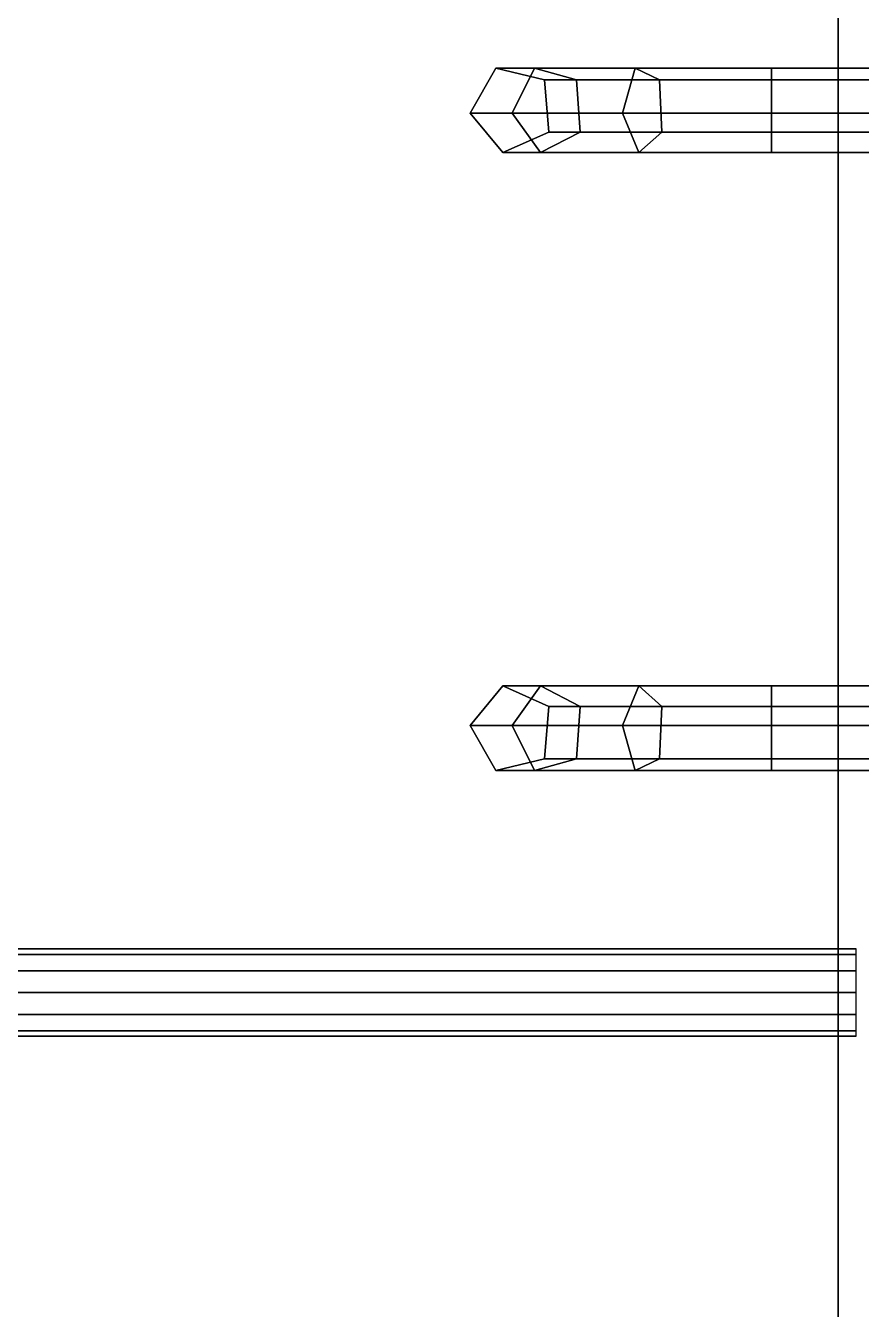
# Model space of a CAD drawing. Extents: x -9.3 to 15.5, y -7 to 5.4.
# Drawn here: x 3.982 to 5.244, y -1.833 to 0.104 of the extents above; entities that cross this region are included whole.
import ezdxf

# ---------------------------------------------------------------- set-up
doc = ezdxf.new("R2010")
doc.units = 0

msp = doc.modelspace()

# ---------------------------------------------------------------- linework, layer by layer
for points in [[(5.2088, 4.8, 11), (5.2088, -5.8, 11), (5.4796, -6.0556, 11), (5.4796, 5.0556, 11)], [(5.2088, -5.8, 10.2), (5.2088, 4.8, 10.2), (-8.3912, 4.8, 10.2), (-8.3912, -5.8, 10.2)], [(5.2088, 4.8, 10.2), (5.2088, -5.8, 10.2), (5.2088, -5.8, 11), (5.2088, 4.8, 11)], [(4.7167, -0.0282, 12.0589), (4.7503, 0.0397, 12.0395), (4.6919, 0.0397, 11.8359), (4.6532, -0.0282, 11.8359)], [(4.6532, -0.0282, 11.8359), (4.6919, 0.0397, 11.8359), (4.6919, 0.0397, 10.1097), (4.6532, -0.0282, 10.1097)], [(4.7503, 0.0397, 12.0395), (4.8138, 0.0219, 12.0029), (4.7653, 0.0219, 11.8359), (4.6919, 0.0397, 11.8359)], [(4.6919, 0.0397, 11.8359), (4.7653, 0.0219, 11.8359), (4.7653, 0.0219, 10.1097), (4.6919, 0.0397, 10.1097)], [(4.8833, -0.0282, 12.2203), (4.9026, 0.0397, 12.1867), (4.7503, 0.0397, 12.0395), (4.7167, -0.0282, 12.0589)], [(4.9026, 0.0397, 12.1867), (4.9393, 0.0219, 12.1232), (4.8138, 0.0219, 12.0029), (4.7503, 0.0397, 12.0395)], [(5.1082, -0.0282, 12.2768), (5.1082, 0.0397, 12.238), (4.9026, 0.0397, 12.1867), (4.8833, -0.0282, 12.2203)], [(5.1082, 0.0397, 12.238), (5.1082, 0.0219, 12.1647), (4.9393, 0.0219, 12.1232), (4.9026, 0.0397, 12.1867)], [(5.3775, 0.0397, 12.238), (5.3775, 0.0219, 12.1647), (5.1082, 0.0219, 12.1647), (5.1082, 0.0397, 12.238)], [(5.3775, -0.0282, 12.2768), (5.3775, 0.0397, 12.238), (5.1082, 0.0397, 12.238), (5.1082, -0.0282, 12.2768)], [(4.8138, 0.0219, 12.0029), (4.8194, -0.057, 11.9996), (4.7718, -0.057, 11.8359), (4.7653, 0.0219, 11.8359)], [(4.7653, 0.0219, 11.8359), (4.7718, -0.057, 11.8359), (4.7718, -0.057, 10.1097), (4.7653, 0.0219, 10.1097)], [(4.9393, 0.0219, 12.1232), (4.9426, -0.057, 12.1176), (4.8194, -0.057, 11.9996), (4.8138, 0.0219, 12.0029)], [(5.1082, 0.0219, 12.1647), (5.1082, -0.057, 12.1582), (4.9426, -0.057, 12.1176), (4.9393, 0.0219, 12.1232)], [(5.3775, 0.0219, 12.1647), (5.3775, -0.057, 12.1582), (5.1082, -0.057, 12.1582), (5.1082, 0.0219, 12.1647)], [(4.7595, -0.088, 12.0342), (4.7167, -0.0282, 12.0589), (4.6532, -0.0282, 11.8359), (4.7026, -0.088, 11.8359)], [(4.7026, -0.088, 11.8359), (4.6532, -0.0282, 11.8359), (4.6532, -0.0282, 10.1097), (4.7026, -0.088, 10.1097)], [(4.9079, -0.088, 12.1775), (4.8833, -0.0282, 12.2203), (4.7167, -0.0282, 12.0589), (4.7595, -0.088, 12.0342)], [(5.1082, -0.088, 12.2274), (5.1082, -0.0282, 12.2768), (4.8833, -0.0282, 12.2203), (4.9079, -0.088, 12.1775)], [(5.3775, -0.088, 12.2274), (5.3775, -0.0282, 12.2768), (5.1082, -0.0282, 12.2768), (5.1082, -0.088, 12.2274)], [(4.8194, -0.057, 11.9996), (4.7595, -0.088, 12.0342), (4.7026, -0.088, 11.8359), (4.7718, -0.057, 11.8359)], [(4.7718, -0.057, 11.8359), (4.7026, -0.088, 11.8359), (4.7026, -0.088, 10.1097), (4.7718, -0.057, 10.1097)], [(4.9426, -0.057, 12.1176), (4.9079, -0.088, 12.1775), (4.7595, -0.088, 12.0342), (4.8194, -0.057, 11.9996)], [(5.1082, -0.057, 12.1582), (5.1082, -0.088, 12.2274), (4.9079, -0.088, 12.1775), (4.9426, -0.057, 12.1176)], [(5.3775, -0.057, 12.1582), (5.3775, -0.088, 12.2274), (5.1082, -0.088, 12.2274), (5.1082, -0.057, 12.1582)], [(4.7595, -0.8926, 12.0342), (4.7026, -0.8926, 11.8359), (4.6532, -0.9524, 11.8359), (4.7167, -0.9524, 12.0589)], [(4.7026, -0.8926, 11.8359), (4.7026, -0.8926, 10.1097), (4.6532, -0.9524, 10.1097), (4.6532, -0.9524, 11.8359)], [(4.8194, -0.9236, 11.9996), (4.7718, -0.9236, 11.8359), (4.7026, -0.8926, 11.8359), (4.7595, -0.8926, 12.0342)], [(4.7718, -0.9236, 11.8359), (4.7718, -0.9236, 10.1097), (4.7026, -0.8926, 10.1097), (4.7026, -0.8926, 11.8359)], [(4.9079, -0.8926, 12.1775), (4.7595, -0.8926, 12.0342), (4.7167, -0.9524, 12.0589), (4.8833, -0.9524, 12.2203)], [(4.9426, -0.9236, 12.1176), (4.8194, -0.9236, 11.9996), (4.7595, -0.8926, 12.0342), (4.9079, -0.8926, 12.1775)], [(5.1082, -0.8926, 12.2274), (4.9079, -0.8926, 12.1775), (4.8833, -0.9524, 12.2203), (5.1082, -0.9524, 12.2768)], [(5.1082, -0.9236, 12.1582), (4.9426, -0.9236, 12.1176), (4.9079, -0.8926, 12.1775), (5.1082, -0.8926, 12.2274)], [(5.3775, -0.8926, 12.2274), (5.1082, -0.8926, 12.2274), (5.1082, -0.9524, 12.2768), (5.3775, -0.9524, 12.2768)], [(5.3775, -0.9236, 12.1582), (5.1082, -0.9236, 12.1582), (5.1082, -0.8926, 12.2274), (5.3775, -0.8926, 12.2274)], [(4.8138, -1.0025, 12.0029), (4.7653, -1.0025, 11.8359), (4.7718, -0.9236, 11.8359), (4.8194, -0.9236, 11.9996)], [(4.7653, -1.0025, 11.8359), (4.7653, -1.0025, 10.1097), (4.7718, -0.9236, 10.1097), (4.7718, -0.9236, 11.8359)], [(4.9393, -1.0025, 12.1232), (4.8138, -1.0025, 12.0029), (4.8194, -0.9236, 11.9996), (4.9426, -0.9236, 12.1176)], [(5.1082, -1.0025, 12.1647), (4.9393, -1.0025, 12.1232), (4.9426, -0.9236, 12.1176), (5.1082, -0.9236, 12.1582)], [(5.3775, -1.0025, 12.1647), (5.1082, -1.0025, 12.1647), (5.1082, -0.9236, 12.1582), (5.3775, -0.9236, 12.1582)], [(4.7167, -0.9524, 12.0589), (4.6532, -0.9524, 11.8359), (4.6919, -1.0203, 11.8359), (4.7503, -1.0203, 12.0395)], [(4.6532, -0.9524, 11.8359), (4.6532, -0.9524, 10.1097), (4.6919, -1.0203, 10.1097), (4.6919, -1.0203, 11.8359)], [(4.8833, -0.9524, 12.2203), (4.7167, -0.9524, 12.0589), (4.7503, -1.0203, 12.0395), (4.9026, -1.0203, 12.1867)], [(5.1082, -0.9524, 12.2768), (4.8833, -0.9524, 12.2203), (4.9026, -1.0203, 12.1867), (5.1082, -1.0203, 12.238)], [(5.3775, -0.9524, 12.2768), (5.1082, -0.9524, 12.2768), (5.1082, -1.0203, 12.238), (5.3775, -1.0203, 12.238)], [(4.7503, -1.0203, 12.0395), (4.6919, -1.0203, 11.8359), (4.7653, -1.0025, 11.8359), (4.8138, -1.0025, 12.0029)], [(4.6919, -1.0203, 11.8359), (4.6919, -1.0203, 10.1097), (4.7653, -1.0025, 10.1097), (4.7653, -1.0025, 11.8359)], [(4.9026, -1.0203, 12.1867), (4.7503, -1.0203, 12.0395), (4.8138, -1.0025, 12.0029), (4.9393, -1.0025, 12.1232)], [(5.1082, -1.0203, 12.238), (4.9026, -1.0203, 12.1867), (4.9393, -1.0025, 12.1232), (5.1082, -1.0025, 12.1647)], [(5.3775, -1.0203, 12.238), (5.1082, -1.0203, 12.238), (5.1082, -1.0025, 12.1647), (5.3775, -1.0025, 12.1647)], [(2.5247, -1.2895, 10.2485), (2.5247, -1.2978, 10.2818), (5.2363, -1.2978, 10.2818), (5.2363, -1.2895, 10.2485)], [(2.5247, -1.2895, 10.2485), (5.2363, -1.2895, 10.2485), (5.2363, -1.2895, 10.2104), (2.5247, -1.2895, 10.2104)], [(2.5247, -1.3225, 10.3056), (5.2363, -1.3225, 10.3056), (5.2363, -1.2978, 10.2818), (2.5247, -1.2978, 10.2818)], [(2.5247, -1.3225, 10.3056), (2.5247, -1.3555, 10.3151), (5.2363, -1.3555, 10.3151), (5.2363, -1.3225, 10.3056)], [(2.5247, -1.3884, 10.3056), (5.2363, -1.3884, 10.3056), (5.2363, -1.3555, 10.3151), (2.5247, -1.3555, 10.3151)], [(2.5247, -1.3884, 10.3056), (2.5247, -1.4132, 10.2818), (5.2363, -1.4132, 10.2818), (5.2363, -1.3884, 10.3056)], [(2.5247, -1.4214, 10.2485), (5.2363, -1.4214, 10.2485), (5.2363, -1.4132, 10.2818), (2.5247, -1.4132, 10.2818)], [(2.5247, -1.4214, 10.2485), (2.5247, -1.4214, 10.2104), (5.2363, -1.4214, 10.2104), (5.2363, -1.4214, 10.2485)]]:
    msp.add_3dface(points)

doc.saveas('drawing.dxf')
